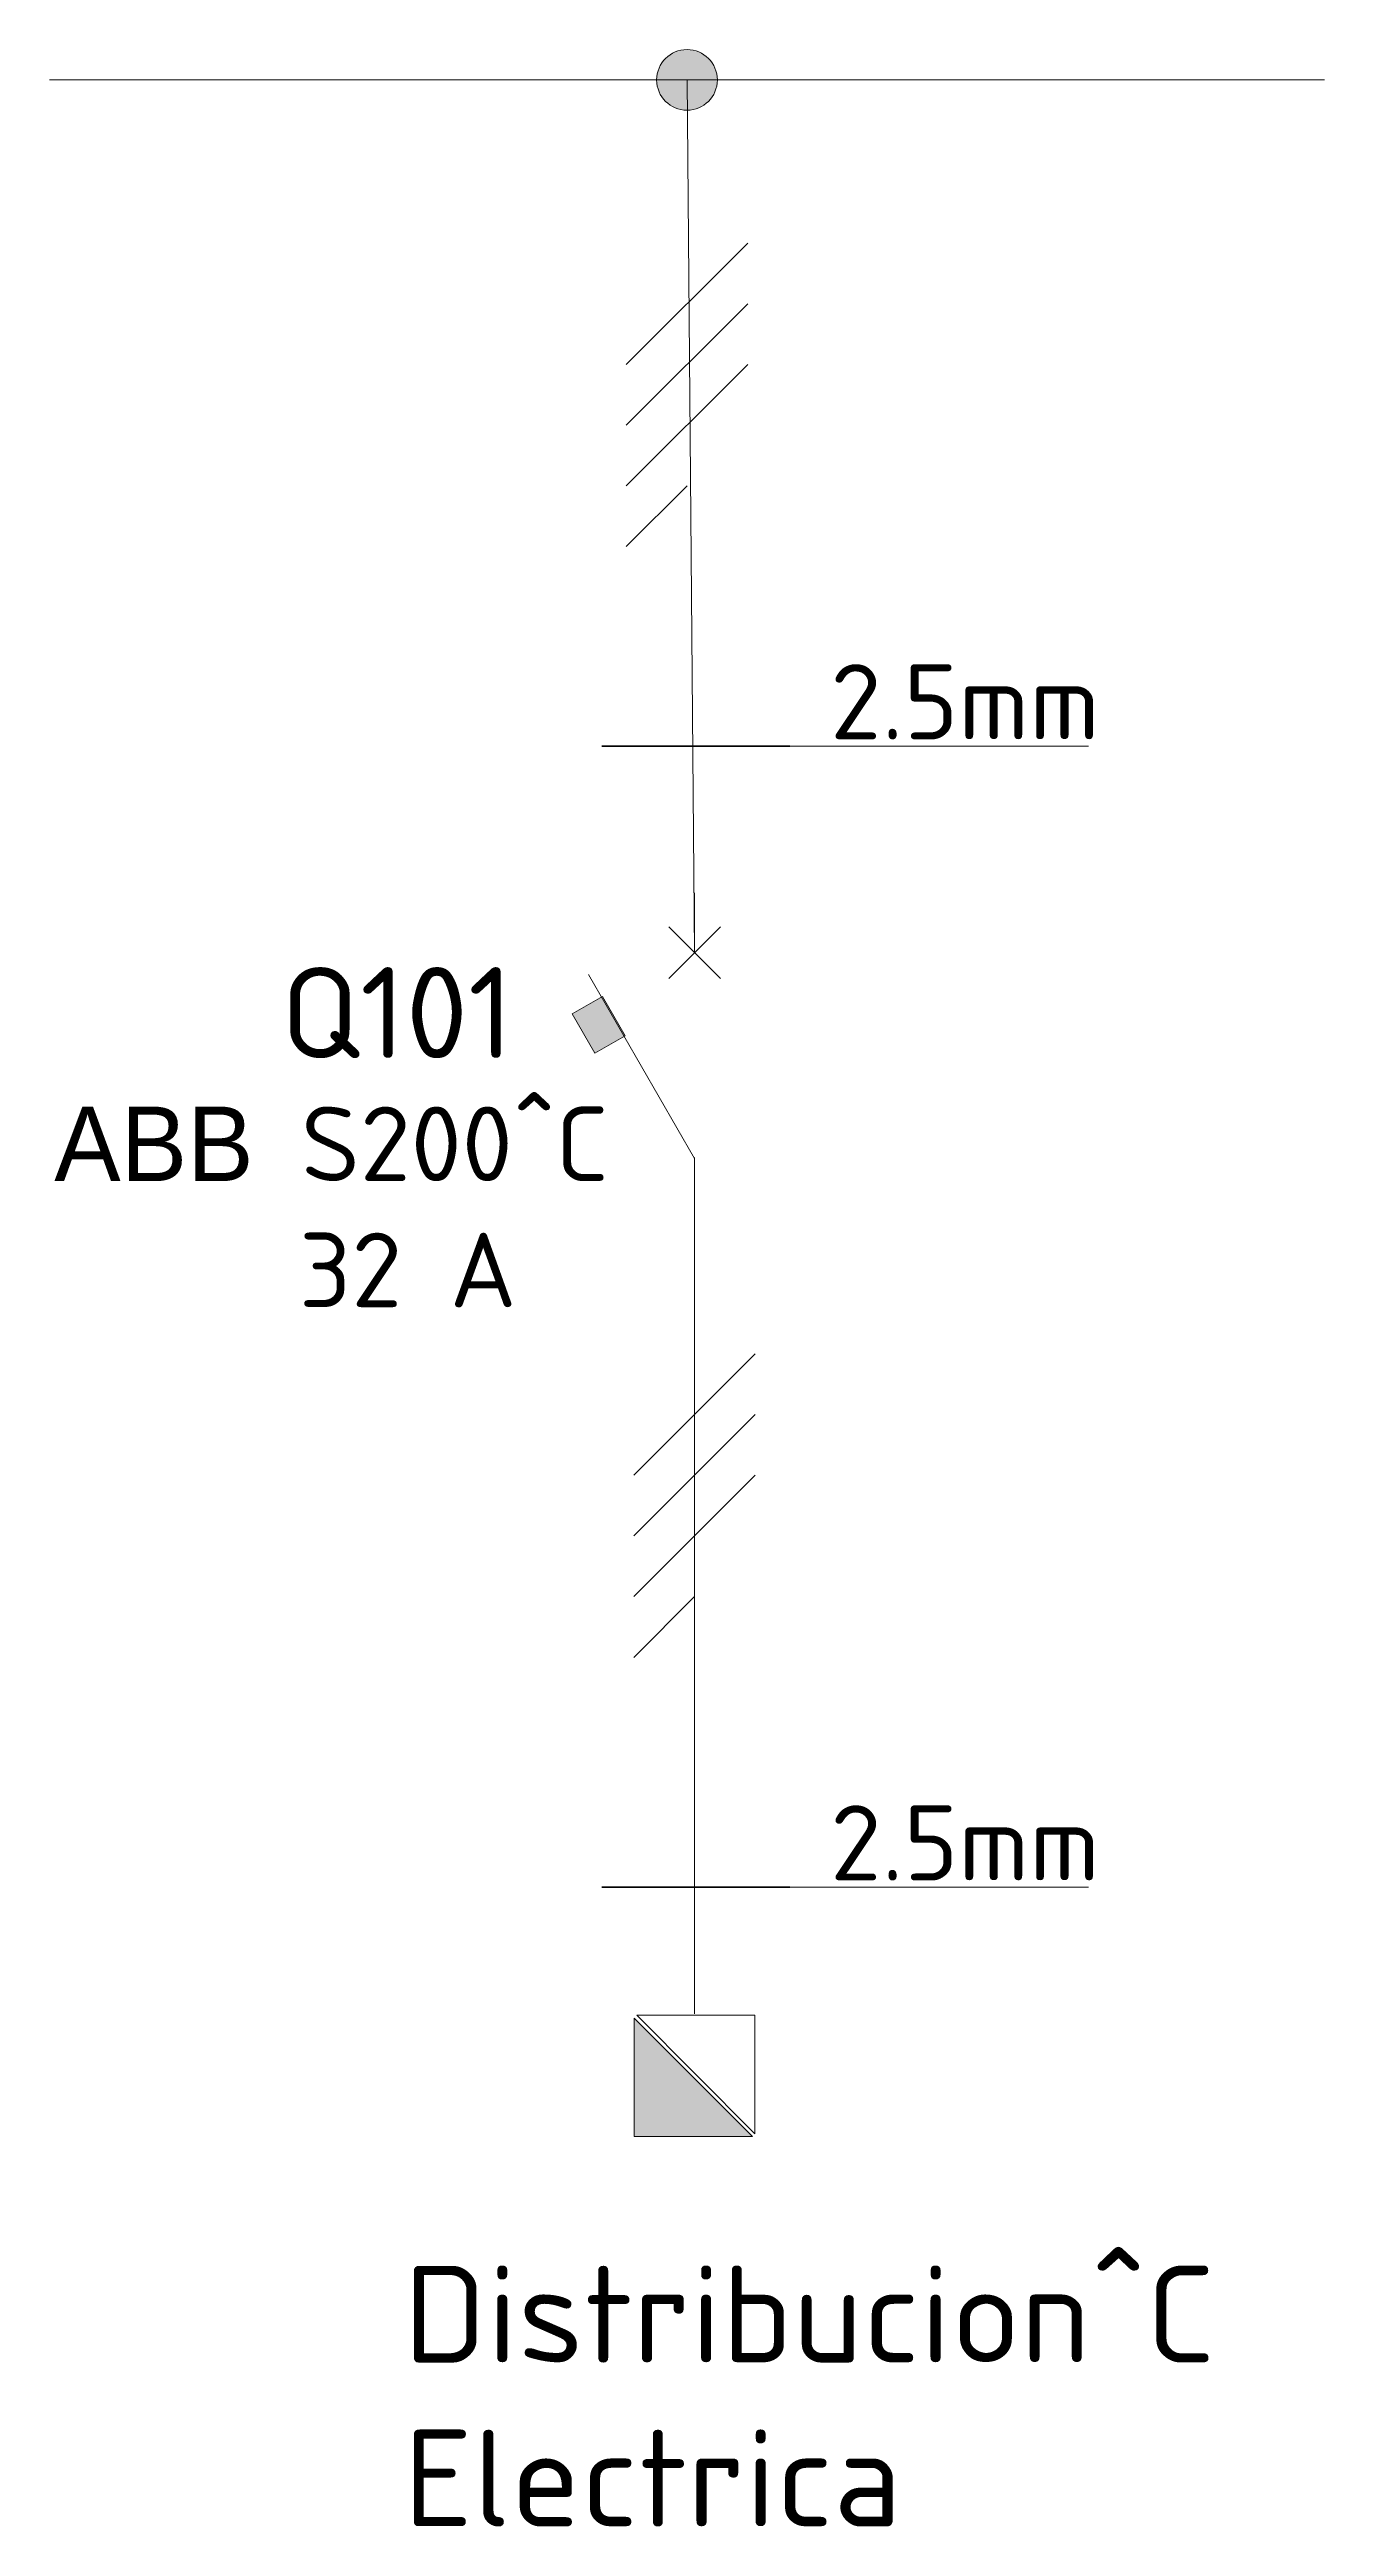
# Model space of a CAD drawing. Extents: x 107 to 191, y -278 to -114.
import ezdxf

# ---------------------------------------------------------------- set-up
doc = ezdxf.new("R2010")
doc.units = 0
doc.header["$MEASUREMENT"] = 0
doc.layers.add('Capa 1', color=7, linetype='Continuous', lineweight=0)

# ---------------------------------------------------------------- blocks, each defined once
blk = doc.blocks.new('Block_0')
at = {"layer": 'Capa 1', "color": 18, "lineweight": 9, "true_color": 0x000000}
for p, q in [((153, -127.25), (145, -135.25)), ((153, -131.25), (145, -139.25)), ((153, -135.25), (145, -143.25)), ((149, -143.25), (145, -147.25))]:
    blk.add_line(p, q, dxfattribs=at)
blk = doc.blocks.new('Block_1')
at = {"layer": 'Capa 1', "color": 18, "lineweight": 9, "true_color": 0x000000}
for p, q in [((153.5, -200.43), (145.5, -208.43)), ((153.5, -204.43), (145.5, -212.43)), ((153.5, -208.43), (145.5, -216.43)), ((149.5, -216.43), (145.5, -220.43))]:
    blk.add_line(p, q, dxfattribs=at)
blk = doc.blocks.new('Block_2')
at = {"layer": 'Capa 1', "color": 18, "lineweight": 18, "true_color": 0x000000}
for p, q in [((147.8, -175.7), (151.2, -172.3)), ((151.2, -175.7), (147.8, -172.3))]:
    blk.add_line(p, q, dxfattribs=at)
blk = doc.blocks.new('Block_3')
at = {"layer": 'Capa 1', "true_color": 0x000000, "transparency": 33554687}
h = blk.add_hatch(color=18, dxfattribs=at)
h.dxf.hatch_style = 2
h.paths.add_polyline_path([(153.31, -252), (145.52, -252), (145.52, -244.2)])
at = {"layer": 'Capa 1', "color": 18, "lineweight": 9, "true_color": 0x000000}
for points in [[(153.31, -252), (145.52, -252), (145.52, -244.2)], [(153.48, -244.01), (153.48, -251.81), (145.69, -244.01)]]:
    blk.add_lwpolyline(points, close=True, dxfattribs=at)

msp = doc.modelspace()

# ---------------------------------------------------------------- hatches: boundary and pattern name
at = {"layer": 'Capa 1', "true_color": 0x000000, "transparency": 33554687}
h = msp.add_hatch(color=18, dxfattribs=at)
edge = h.paths.add_edge_path()
edge.add_arc((149, -116.5), 2, 0, 360)
h = msp.add_hatch(color=18, dxfattribs=at)
h.dxf.hatch_style = 2
h.paths.add_polyline_path([(144.92, -179.47), (142.93, -180.62), (141.44, -178.03), (143.43, -176.88)])

# ---------------------------------------------------------------- linework, layer by layer
at = {"layer": 'Capa 1', "color": 18, "lineweight": 18, "true_color": 0x000000}
for p, q in [((107, -116.5), (191, -116.5)), ((149.5, -174), (149.5, -170.05))]:
    msp.add_line(p, q, dxfattribs=at)
at = {"layer": 'Capa 1', "color": 18, "lineweight": 9, "true_color": 0x000000}
for p, q in [((149, -116.5), (149.5, -174)), ((155.78, -160.39), (175.45, -160.39)), ((149.5, -188.43), (149.5, -243.92)), ((155.78, -235.58), (175.45, -235.58))]:
    msp.add_line(p, q, dxfattribs=at)
at = {"layer": 'Capa 1', "color": 18, "lineweight": 53, "true_color": 0x000000}
for p, q in [((143.39, -160.39), (155.78, -160.39)), ((143.39, -235.58), (155.78, -235.58))]:
    msp.add_line(p, q, dxfattribs=at)
at = {"layer": 'Capa 1', "color": 18, "lineweight": 18, "true_color": 0x000000}
msp.add_lwpolyline([(149.5, -191.5), (149.5, -187.5), (149.5, -187.56), (142.5, -175.44)], dxfattribs=at)
at = {"layer": 'Capa 1'}
msp.add_lwpolyline([(144.92, -179.47), (142.93, -180.62), (141.44, -178.03), (143.43, -176.88)], close=True, dxfattribs=at)
msp.add_circle((149, -116.5), 2, dxfattribs=at)

# ---------------------------------------------------------------- block references
for name in ['Block_0', 'Block_2', 'Block_1', 'Block_3']:
    msp.add_blockref(name, (0, 0), dxfattribs=at)

# ---------------------------------------------------------------- texts
at = {"layer": 'Capa 1', "char_height": 0.2, "attachment_point": 7}
for s, insert in [('\\C18;\\c0;\\FISOCPEUR|b0|i0|c1;\\H4.956000;\\W1.000000;2.5mm', (158.43, -159.95)), ('\\C18;\\c0;\\FISOCPEUR|b0|i0|c1;\\H5.998955;\\W1.000000;Q101', (122.22, -180.95)), ('\\C1;\\c255;\\FSans Serif Collection|b0|i0|c1;\\H4.908238;\\W1.000000;ABB\\C18;\\c0;\\FISOCPEUR|b0|i0|c1; S200^C', (107.31, -189.05)), ('\\C18;\\c0;\\FISOCPEUR|b0|i0|c1;\\H4.908238;\\W1.000000;32 A', (123.43, -197.37)), ('\\C18;\\c0;\\FISOCPEUR|b0|i0|c1;\\H4.956000;\\W1.000000;2.5mm', (158.43, -235.13)), ('\\C18;\\c0;\\FISOCPEUR|b0|i0|c1;\\H6.372000;\\W1.000000;Distribucion^C', (130.32, -266.89)), ('\\C18;\\c0;\\FISOCPEUR|b0|i0|c1;\\H6.372000;\\W1.000000;Electrica', (130.32, -277.69))]:
    msp.add_mtext(s, dxfattribs=dict(at, insert=insert))

doc.saveas('drawing.dxf')
